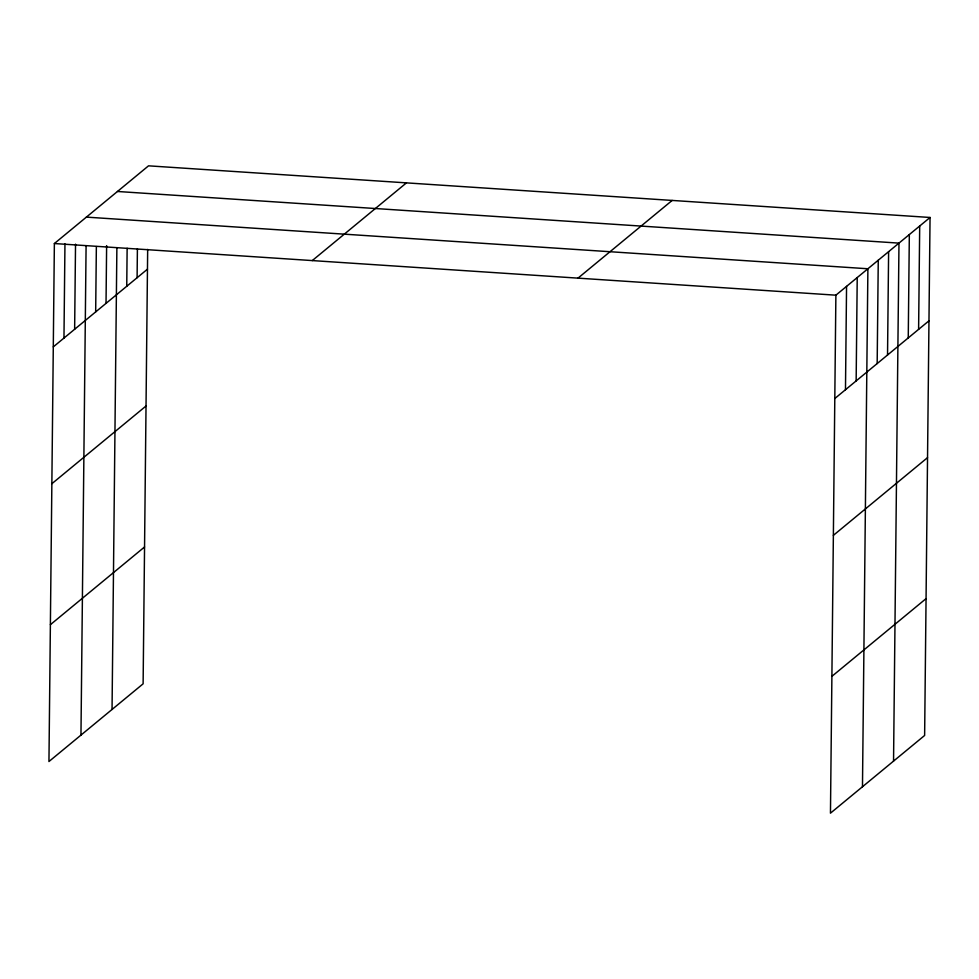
<?xml version="1.0" encoding="UTF-8"?>
<svg xmlns="http://www.w3.org/2000/svg" width="979" height="979" viewBox="0 0 979 979"><rect width="100%" height="100%" fill="white"/><g stroke="black" fill="none" stroke-linecap="round" stroke-linejoin="round"><path stroke-width="1.47" d="M930.05 217.473L835.882 295.181L830.461 813.17L924.629 735.462L930.05 217.473L148.539 165.83L54.371 243.538L48.95 761.527L143.118 683.819L147.67 249.412M63.965 338.073L64.957 243.857M74.637 329.274L75.53 244.163M80.963 735.107L86.091 245.998M95.673 311.909L96.358 246.561M106.026 303.368L106.625 245.619M112.047 709.457L116.88 247.711M126.744 286.272L127.135 248.274M137.097 277.718L137.403 248.85M845.477 389.728L846.554 286.382M856.148 380.917L857.225 277.571M862.475 786.749L867.896 268.76L86.397 217.118M877.172 363.564L878.261 260.218M887.537 355.01L888.614 251.664M893.546 761.099L898.979 243.122L117.468 191.48M908.255 337.914L909.332 234.568M918.608 329.372L919.697 226.027M53.294 346.884L147.462 269.176M312.277 260.585L406.444 182.877M51.863 483.712L146.03 406.004M50.382 624.688L144.549 546.98M577.989 278.146L672.157 200.438M834.806 398.526L928.973 320.818M833.362 535.366L927.529 457.646M831.893 676.342L926.061 598.634M54.371 243.538L835.882 295.181"/></g></svg>
